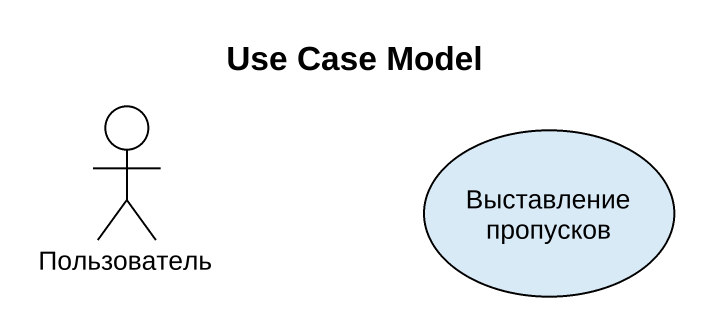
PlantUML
@startuml
title Use Case Model
actor Пользователь
usecase "Выставление пропусков" as Выставление_пропусков
@enduml
